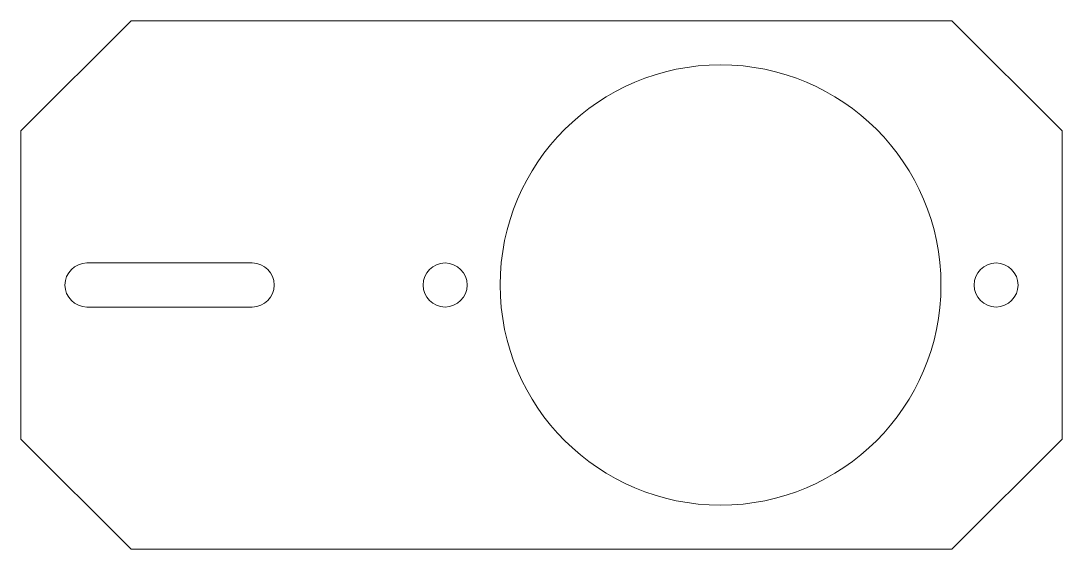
# Model space of a CAD drawing. Header units: millimetres. Extents: x -63.5 to 31, y -24 to 24.
import ezdxf

# ---------------------------------------------------------------- set-up
doc = ezdxf.new("R2010")
doc.units = ezdxf.units.MM

msp = doc.modelspace()

# ---------------------------------------------------------------- linework, layer by layer
at = {"color": 7, "linetype": 'Continuous', "lineweight": 15}
for p, q in [((-53.5, 24), (-63.5, 14)), ((21, 24), (-53.5, 24)), ((31, 14), (21, 24)), ((-63.5, 14), (-63.5, -14)), ((31, -14), (31, 14)), ((-42.5, 2), (-57.5, 2)), ((-57.5, -2), (-42.5, -2)), ((-63.5, -14), (-53.5, -24)), ((21, -24), (31, -14)), ((-53.5, -24), (21, -24))]:
    msp.add_line(p, q, dxfattribs=at)
for centre, radius in [((0, 0), 20), ((-25, 0), 2), ((25, 0), 2)]:
    msp.add_circle(centre, radius, dxfattribs=at)
for centre, start, end in [((-57.5, 0), 90, 270), ((-42.5, 0), 270, 90)]:
    msp.add_arc(centre, 2, start, end, dxfattribs=at)

doc.saveas('drawing.dxf')
